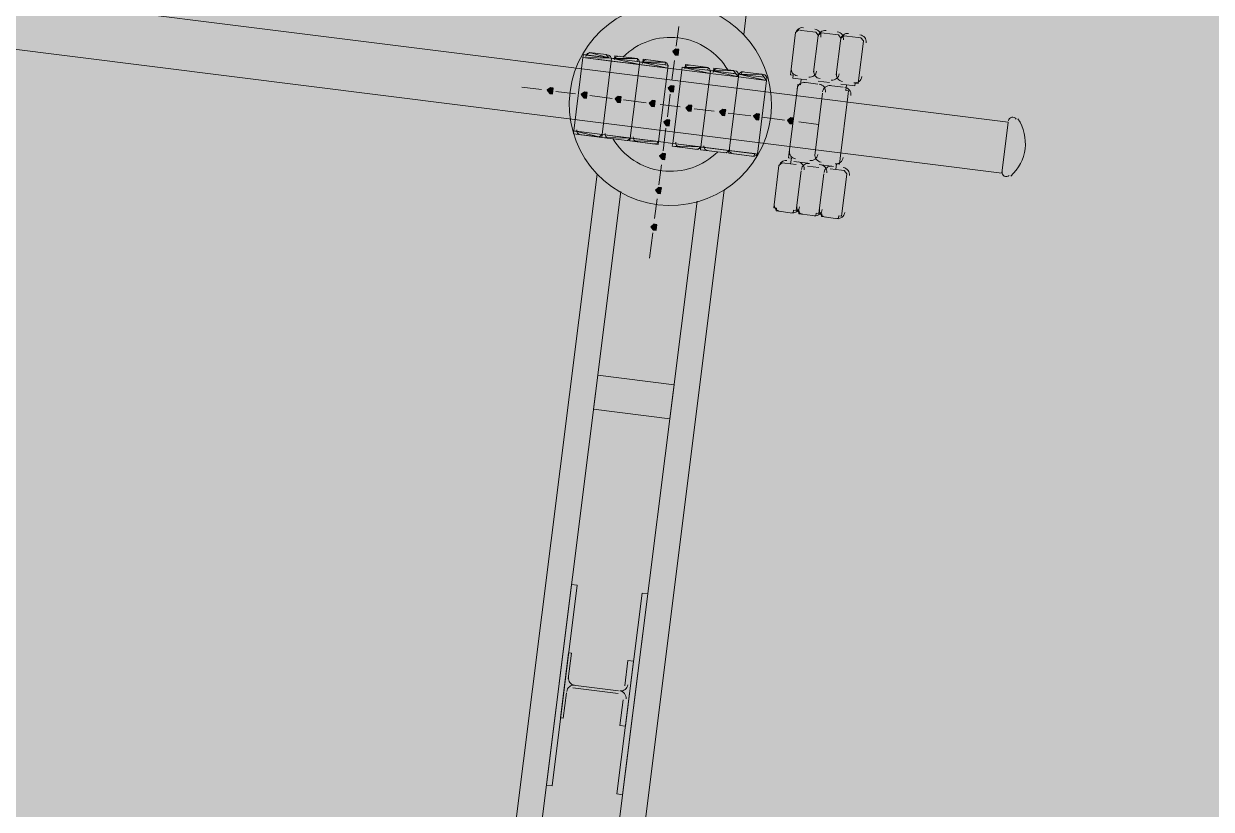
# Model space of a CAD drawing. Header units: metres. Extents: x -4 to 509425, y 7549 to 4732445.
# Drawn here: x 476068.098 to 476071.629, y 4719740.13 to 4719742.464 of the extents above; entities that cross this region are included whole.
import ezdxf

# ---------------------------------------------------------------- set-up
doc = ezdxf.new("R2010")
doc.units = ezdxf.units.M
doc.header["$LTSCALE"] = 0.01
doc.header["$MEASUREMENT"] = 0
doc.layers.get('0').update_dxf_attribs({"lineweight": 0})
doc.layers.add('_SUBESTACIÓN', color=1, linetype='Continuous')
doc.layers.add('SUBESTACION LA VID', color=253, linetype='Continuous')

# ---------------------------------------------------------------- blocks, each defined once
blk = doc.blocks.new('A$Cfff6051d')
at = {"layer": 'SUBESTACION LA VID', "transparency": 33554687}
h = blk.add_hatch(color=256, dxfattribs=at)
h.dxf.hatch_style = 2
h.paths.add_polyline_path([(476070.0445, 4719742.3798), (476070.0456, 4719742.3882), (476070.0372, 4719742.3893), (476070.0277, 4719742.382), (476070.0351, 4719742.3725), (476070.0435, 4719742.3714)])
h = blk.add_hatch(color=256, dxfattribs=at)
h.dxf.hatch_style = 2
h.paths.add_polyline_path([(476069.6717, 4719742.2645), (476069.6728, 4719742.2729), (476069.6644, 4719742.2739), (476069.6549, 4719742.2666), (476069.6623, 4719742.2571), (476069.6707, 4719742.2561)])
h = blk.add_hatch(color=256, dxfattribs=at)
h.dxf.hatch_style = 2
h.paths.add_polyline_path([(476070.0308, 4719742.2706), (476070.0319, 4719742.279), (476070.0235, 4719742.2801), (476070.014, 4719742.2727), (476070.0214, 4719742.2633), (476070.0298, 4719742.2622)])
h = blk.add_hatch(color=256, dxfattribs=at)
h.dxf.hatch_style = 2
h.paths.add_polyline_path([(476069.7725, 4719742.2518), (476069.7736, 4719742.2602), (476069.7652, 4719742.2613), (476069.7557, 4719742.2539), (476069.7631, 4719742.2445), (476069.7715, 4719742.2434)])
h = blk.add_hatch(color=256, dxfattribs=at)
h.dxf.hatch_style = 2
h.paths.add_polyline_path([(476069.8733, 4719742.2392), (476069.8744, 4719742.2476), (476069.866, 4719742.2486), (476069.8565, 4719742.2413), (476069.8639, 4719742.2318), (476069.8723, 4719742.2308)])
h = blk.add_hatch(color=256, dxfattribs=at)
h.dxf.hatch_style = 2
h.paths.add_polyline_path([(476069.9741, 4719742.2266), (476069.9752, 4719742.235), (476069.9668, 4719742.236), (476069.9573, 4719742.2287), (476069.9647, 4719742.2192), (476069.9731, 4719742.2182)])
h = blk.add_hatch(color=256, dxfattribs=at)
h.dxf.hatch_style = 2
h.paths.add_polyline_path([(476070.0833, 4719742.2129), (476070.0844, 4719742.2213), (476070.076, 4719742.2223), (476070.0665, 4719742.215), (476070.0739, 4719742.2055), (476070.0823, 4719742.2045)])
h = blk.add_hatch(color=256, dxfattribs=at)
h.dxf.hatch_style = 2
h.paths.add_polyline_path([(476070.1841, 4719742.2002), (476070.1852, 4719742.2086), (476070.1768, 4719742.2097), (476070.1673, 4719742.2023), (476070.1747, 4719742.1929), (476070.1831, 4719742.1918)])
h = blk.add_hatch(color=256, dxfattribs=at)
h.dxf.hatch_style = 2
h.paths.add_polyline_path([(476070.2849, 4719742.1876), (476070.286, 4719742.196), (476070.2776, 4719742.197), (476070.2681, 4719742.1897), (476070.2755, 4719742.1802), (476070.2839, 4719742.1792)])
h = blk.add_hatch(color=256, dxfattribs=at)
h.dxf.hatch_style = 2
h.paths.add_polyline_path([(476070.0182, 4719742.1698), (476070.0193, 4719742.1782), (476070.0109, 4719742.1793), (476070.0014, 4719742.1719), (476070.0087, 4719742.1625), (476070.0171, 4719742.1614)])
h = blk.add_hatch(color=256, dxfattribs=at)
h.dxf.hatch_style = 2
h.paths.add_polyline_path([(476070.3857, 4719742.175), (476070.3868, 4719742.1834), (476070.3784, 4719742.1844), (476070.3689, 4719742.1771), (476070.3763, 4719742.1676), (476070.3847, 4719742.1666)])
h = blk.add_hatch(color=256, dxfattribs=at)
h.dxf.hatch_style = 2
h.paths.add_polyline_path([(476070.0056, 4719742.069), (476070.0066, 4719742.0774), (476069.9982, 4719742.0785), (476069.9888, 4719742.0711), (476069.9961, 4719742.0617), (476070.0045, 4719742.0606)])
h = blk.add_hatch(color=256, dxfattribs=at)
h.dxf.hatch_style = 2
h.paths.add_polyline_path([(476069.9929, 4719741.9682), (476069.994, 4719741.9766), (476069.9856, 4719741.9777), (476069.9761, 4719741.9703), (476069.9835, 4719741.9609), (476069.9919, 4719741.9598)])
h = blk.add_hatch(color=256, dxfattribs=at)
h.dxf.hatch_style = 2
h.paths.add_polyline_path([(476069.9792, 4719741.859), (476069.9803, 4719741.8674), (476069.9719, 4719741.8685), (476069.9624, 4719741.8611), (476069.9698, 4719741.8517), (476069.9782, 4719741.8506)])
at = {"layer": 'SUBESTACION LA VID', "lineweight": 15}
for p, q in [((476071.0252, 4719742.1716), (475975.2782, 4719754.1753)), ((476071.0063, 4719742.0204), (475975.2593, 4719754.0241)), ((476070.6158, 4719745.4396), (476070.2388, 4719742.4323)), ((476070.0456, 4719742.4565), (476070.0382, 4719742.3977)), ((476070.411, 4719742.4448), (476070.4446, 4719742.4406)), ((476070.3795, 4719742.3293), (476070.3921, 4719742.4301)), ((476070.4467, 4719742.3209), (476070.4593, 4719742.4217)), ((476070.4593, 4719742.4217), (476070.4467, 4719742.3209)), ((476070.4782, 4719742.4364), (476070.5118, 4719742.4322)), ((476070.5139, 4719742.3125), (476070.5265, 4719742.4133)), ((476070.5265, 4719742.4133), (476070.5139, 4719742.3125)), ((476070.5454, 4719742.428), (476070.579, 4719742.4238)), ((476070.5937, 4719742.4048), (476070.5811, 4719742.304)), ((476069.8303, 4719742.3726), (476069.7799, 4719742.3789)), ((476069.9143, 4719742.362), (476069.8639, 4719742.3684)), ((476069.761, 4719742.3642), (476069.7336, 4719742.1458)), ((476069.845, 4719742.3537), (476069.8176, 4719742.1353)), ((476069.8176, 4719742.1353), (476069.845, 4719742.3537)), ((476069.929, 4719742.3431), (476069.9016, 4719742.1247)), ((476069.9016, 4719742.1247), (476069.929, 4719742.3431)), ((476069.9983, 4719742.3515), (476069.9479, 4719742.3578)), ((476070.033, 4719742.3557), (476070.0256, 4719742.2969)), ((476070.0739, 4719742.342), (476070.1243, 4719742.3357)), ((476069.9856, 4719742.1142), (476070.013, 4719742.3326)), ((476070.0276, 4719742.1089), (476070.055, 4719742.3273)), ((476070.139, 4719742.3168), (476070.1116, 4719742.0984)), ((476070.1116, 4719742.0984), (476070.139, 4719742.3168)), ((476070.1579, 4719742.3315), (476070.2083, 4719742.3252)), ((476070.223, 4719742.3063), (476070.1956, 4719742.0879)), ((476070.1956, 4719742.0879), (476070.223, 4719742.3063)), ((476070.2335, 4719742.322), (476070.2923, 4719742.3146)), ((476070.4267, 4719742.2978), (476070.3931, 4719742.302)), ((476070.4099, 4719742.2999), (476070.4078, 4719742.2831)), ((476069.6381, 4719742.2687), (476069.5793, 4719742.2761)), ((476069.7389, 4719742.256), (476069.6801, 4719742.2634)), ((476070.307, 4719742.2957), (476070.2796, 4719742.0773)), ((476070.3973, 4719742.2674), (476070.3742, 4719742.0825)), ((476070.4593, 4719742.2852), (476070.4173, 4719742.2904)), ((476070.4939, 4719742.2894), (476070.4603, 4719742.2936)), ((476070.5349, 4719742.2757), (476070.4929, 4719742.281)), ((476070.5611, 4719742.2809), (476070.5275, 4719742.2852)), ((476070.5443, 4719742.2831), (476070.5422, 4719742.2663)), ((476069.8481, 4719742.2424), (476069.7809, 4719742.2508)), ((476069.9489, 4719742.2297), (476069.8817, 4719742.2381)), ((476070.0203, 4719742.2549), (476070.0119, 4719742.1877)), ((476070.4729, 4719742.2579), (476070.4498, 4719742.0731)), ((476070.4498, 4719742.0731), (476070.4729, 4719742.2579)), ((476070.5254, 4719742.0636), (476070.5485, 4719742.2484)), ((476070.0497, 4719742.2171), (476069.9909, 4719742.2244)), ((476070.1505, 4719742.2044), (476070.0917, 4719742.2118)), ((476070.2597, 4719742.1907), (476070.1925, 4719742.1992)), ((476070.3605, 4719742.1781), (476070.2933, 4719742.1865)), ((476070.4613, 4719742.1655), (476070.4025, 4719742.1728)), ((476071.0252, 4719742.1716), (476071.0063, 4719742.0204)), ((476069.7494, 4719742.1353), (476069.7998, 4719742.129)), ((476069.8334, 4719742.1247), (476069.8838, 4719742.1184)), ((476070.0077, 4719742.1541), (476069.9993, 4719742.0869)), ((476069.9174, 4719742.1142), (476069.9678, 4719742.1079)), ((476070.0938, 4719742.0921), (476070.0434, 4719742.0984)), ((476070.1778, 4719742.0816), (476070.1274, 4719742.0879)), ((476070.2618, 4719742.071), (476070.203, 4719742.0784)), ((476070.3783, 4719742.0479), (476070.3804, 4719742.0647)), ((476070.3878, 4719742.0552), (476070.4298, 4719742.05)), ((476069.4248, 4719739.0019), (476069.8029, 4719742.0177)), ((476069.994, 4719742.0449), (476069.9866, 4719741.9861)), ((476070.3426, 4719742.0353), (476070.3289, 4719741.9261)), ((476070.3951, 4719742.0458), (476070.3615, 4719742.05)), ((476070.4098, 4719742.0269), (476070.3961, 4719741.9177)), ((476070.3961, 4719741.9177), (476070.4098, 4719742.0269)), ((476070.4623, 4719742.0374), (476070.4287, 4719742.0416)), ((476070.4634, 4719742.0458), (476070.5054, 4719742.0405)), ((476070.477, 4719742.0185), (476070.4634, 4719741.9093)), ((476070.4634, 4719741.9093), (476070.477, 4719742.0185)), ((476070.5295, 4719742.0289), (476070.4959, 4719742.0332)), ((476070.5127, 4719742.031), (476070.5149, 4719742.0478)), ((476070.5306, 4719741.9008), (476070.5442, 4719742.01)), ((476069.8732, 4719741.9662), (476069.5067, 4719739.0429)), ((476069.8028, 4719738.9545), (476070.1809, 4719741.9703)), ((476070.1, 4719741.9377), (476069.7325, 4719739.006)), ((476069.9814, 4719741.9441), (476069.974, 4719741.8853)), ((476070.3436, 4719741.9072), (476070.3772, 4719741.903)), ((476070.4108, 4719741.8988), (476070.4444, 4719741.8946)), ((476070.478, 4719741.8903), (476070.5116, 4719741.8861)), ((476069.9687, 4719741.8433), (476069.9592, 4719741.7677)), ((476069.732, 4719740.4992), (476069.8664, 4719740.4824)), ((476069.8653, 4719740.474), (476069.7309, 4719740.4908))]:
    blk.add_line(p, q, dxfattribs=at)
at = {"layer": 'SUBESTACION LA VID', "lineweight": 0}
for p, q in [((476069.7705, 4719742.3715), (476069.8461, 4719742.3621)), ((476069.7705, 4719742.3715), (476069.8377, 4719742.3631)), ((476069.7705, 4719742.3715), (476069.8377, 4719742.3631)), ((476069.7705, 4719742.3715), (476069.8377, 4719742.3631)), ((476069.7705, 4719742.3715), (476069.8377, 4719742.3631)), ((476069.7799, 4719742.3789), (476069.8377, 4719742.3631)), ((476069.7799, 4719742.3789), (476069.8303, 4719742.3726)), ((476069.8555, 4719742.3694), (476069.9227, 4719742.361)), ((476069.8545, 4719742.361), (476069.9217, 4719742.3526)), ((476069.8545, 4719742.361), (476069.9217, 4719742.3526)), ((476069.8545, 4719742.361), (476069.9217, 4719742.3526)), ((476069.8545, 4719742.361), (476069.9217, 4719742.3526)), ((476069.8545, 4719742.361), (476069.9227, 4719742.361)), ((476069.929, 4719742.3431), (476070.013, 4719742.3326)), ((476069.929, 4719742.3431), (476070.013, 4719742.3326)), ((476069.9301, 4719742.3515), (476070.013, 4719742.3326)), ((476069.9301, 4719742.3515), (476070.0057, 4719742.3421)), ((476069.9385, 4719742.3505), (476070.0057, 4719742.3421)), ((476069.9385, 4719742.3505), (476070.0057, 4719742.3421)), ((476069.9385, 4719742.3505), (476070.0057, 4719742.3421)), ((476069.9385, 4719742.3505), (476070.0067, 4719742.3505)), ((476069.9395, 4719742.3589), (476070.0067, 4719742.3505)), ((476069.9395, 4719742.3589), (476069.9983, 4719742.3515)), ((476070.0561, 4719742.3357), (476070.139, 4719742.3168)), ((476070.0561, 4719742.3357), (476070.1317, 4719742.3263)), ((476070.0645, 4719742.3347), (476070.1317, 4719742.3263)), ((476070.0645, 4719742.3347), (476070.1317, 4719742.3263)), ((476070.0645, 4719742.3347), (476070.1317, 4719742.3263)), ((476070.0645, 4719742.3347), (476070.1327, 4719742.3347)), ((476070.0655, 4719742.3431), (476070.1327, 4719742.3347)), ((476070.0739, 4719742.342), (476070.1327, 4719742.3347)), ((476070.055, 4719742.3273), (476070.139, 4719742.3168)), ((476070.139, 4719742.3168), (476070.223, 4719742.3063)), ((476070.1401, 4719742.3252), (476070.223, 4719742.3063)), ((476070.1401, 4719742.3252), (476070.2241, 4719742.3147)), ((476070.1401, 4719742.3252), (476070.2157, 4719742.3157)), ((476070.1401, 4719742.3252), (476070.2157, 4719742.3157)), ((476070.1485, 4719742.3242), (476070.2083, 4719742.3252)), ((476070.1485, 4719742.3242), (476070.2157, 4719742.3157)), ((476070.1485, 4719742.3242), (476070.2157, 4719742.3157)), ((476070.1495, 4719742.3326), (476070.2083, 4719742.3252)), ((476070.1579, 4719742.3315), (476070.2083, 4719742.3252)), ((476070.223, 4719742.3063), (476070.307, 4719742.2957)), ((476070.223, 4719742.3063), (476070.307, 4719742.2957)), ((476070.2241, 4719742.3147), (476070.2997, 4719742.3052)), ((476070.2241, 4719742.3147), (476070.2997, 4719742.3052)), ((476070.2325, 4719742.3136), (476070.2923, 4719742.3146)), ((476070.2325, 4719742.3136), (476070.2997, 4719742.3052)), ((476070.2335, 4719742.322), (476070.2923, 4719742.3146)), ((476070.2335, 4719742.322), (476070.2923, 4719742.3146)), ((476071.0063, 4719742.0204), (476071.0252, 4719742.1716)), ((476069.8082, 4719742.1279), (476069.741, 4719742.1363)), ((476069.8082, 4719742.1279), (476069.741, 4719742.1363)), ((476069.8082, 4719742.1279), (476069.741, 4719742.1363)), ((476069.8082, 4719742.1279), (476069.7494, 4719742.1353)), ((476069.9006, 4719742.1163), (476069.8166, 4719742.1269)), ((476069.9016, 4719742.1247), (476069.8166, 4719742.1269)), ((476069.9016, 4719742.1247), (476069.8176, 4719742.1353)), ((476069.9016, 4719742.1247), (476069.8176, 4719742.1353)), ((476069.8838, 4719742.1184), (476069.825, 4719742.1258)), ((476069.8922, 4719742.1174), (476069.825, 4719742.1258)), ((476069.8922, 4719742.1174), (476069.825, 4719742.1258)), ((476069.8922, 4719742.1174), (476069.825, 4719742.1258)), ((476069.8922, 4719742.1174), (476069.825, 4719742.1258)), ((476069.8922, 4719742.1174), (476069.825, 4719742.1258)), ((476069.9856, 4719742.1142), (476069.9016, 4719742.1247)), ((476069.9762, 4719742.1068), (476069.9006, 4719742.1163)), ((476069.9856, 4719742.1142), (476069.9006, 4719742.1163)), ((476069.9762, 4719742.1068), (476069.909, 4719742.1153)), ((476069.9762, 4719742.1068), (476069.909, 4719742.1153)), ((476069.9762, 4719742.1068), (476069.909, 4719742.1153)), ((476069.9762, 4719742.1068), (476069.909, 4719742.1153)), ((476070.1116, 4719742.0984), (476070.0276, 4719742.1089)), ((476070.0938, 4719742.0921), (476070.035, 4719742.0995)), ((476070.1022, 4719742.091), (476070.035, 4719742.0995)), ((476070.1022, 4719742.091), (476070.035, 4719742.0995)), ((476070.1862, 4719742.0805), (476070.1106, 4719742.09)), ((476070.1862, 4719742.0805), (476070.1106, 4719742.09)), ((476070.1862, 4719742.0805), (476070.1106, 4719742.09)), ((476070.1872, 4719742.0889), (476070.1116, 4719742.0984)), ((476070.1778, 4719742.0816), (476070.119, 4719742.0889)), ((476070.1862, 4719742.0805), (476070.119, 4719742.0889)), ((476070.1778, 4719742.0816), (476070.1274, 4719742.0879)), ((476070.2702, 4719742.07), (476070.1946, 4719742.0795)), ((476070.2702, 4719742.07), (476070.1946, 4719742.0795)), ((476070.2702, 4719742.07), (476070.1946, 4719742.0795)), ((476070.2618, 4719742.071), (476070.203, 4719742.0784)), ((476070.2618, 4719742.071), (476070.203, 4719742.0784)), ((476070.2618, 4719742.071), (476070.203, 4719742.0784)), ((476070.2702, 4719742.07), (476070.203, 4719742.0784)), ((476070.2702, 4719742.07), (476070.203, 4719742.0784))]:
    blk.add_line(p, q, dxfattribs=at)
at = {"layer": 'SUBESTACION LA VID', "lineweight": 15}
for points in [[(476071.0063, 4719742.0204), (476071.0252, 4719742.1716), (475975.2782, 4719754.1753), (475975.2593, 4719754.0241), (476071.0063, 4719742.0204)], [(476070.5811, 4719742.304), (476070.5937, 4719742.4048), (476070.5948, 4719742.4132), (476070.5874, 4719742.4227), (476070.579, 4719742.4238), (476070.5454, 4719742.428), (476070.537, 4719742.429), (476070.5276, 4719742.4217), (476070.5265, 4719742.4133), (476070.5276, 4719742.4217), (476070.5202, 4719742.4311), (476070.5118, 4719742.4322), (476070.4782, 4719742.4364), (476070.4698, 4719742.4374), (476070.4604, 4719742.4301), (476070.4593, 4719742.4217), (476070.4604, 4719742.4301), (476070.453, 4719742.4396), (476070.4446, 4719742.4406), (476070.411, 4719742.4448), (476070.4026, 4719742.4459), (476070.3932, 4719742.4385), (476070.3921, 4719742.4301), (476070.3795, 4719742.3293), (476070.3784, 4719742.3209), (476070.3774, 4719742.3125), (476070.3858, 4719742.3115), (476070.3847, 4719742.3031), (476070.3931, 4719742.302), (476070.4099, 4719742.2999), (476070.4078, 4719742.2831), (476070.3994, 4719742.2842), (476070.3984, 4719742.2758), (476070.3973, 4719742.2674), (476070.3742, 4719742.0825), (476070.3731, 4719742.0741), (476070.372, 4719742.0657), (476070.3804, 4719742.0647), (476070.3783, 4719742.0479), (476070.3615, 4719742.05), (476070.3531, 4719742.0511), (476070.3437, 4719742.0437), (476070.3426, 4719742.0353), (476070.3289, 4719741.9261), (476070.3279, 4719741.9177), (476070.3363, 4719741.9166), (476070.3352, 4719741.9082), (476070.3436, 4719741.9072), (476070.3772, 4719741.903), (476070.3856, 4719741.9019), (476070.3867, 4719741.9103), (476070.3951, 4719741.9093), (476070.3961, 4719741.9177), (476070.3951, 4719741.9093), (476070.4035, 4719741.9082), (476070.4024, 4719741.8998), (476070.4108, 4719741.8988), (476070.4444, 4719741.8946), (476070.4528, 4719741.8935), (476070.4539, 4719741.9019), (476070.4623, 4719741.9009), (476070.4634, 4719741.9093), (476070.4623, 4719741.9009), (476070.4707, 4719741.8998), (476070.4696, 4719741.8914), (476070.478, 4719741.8903), (476070.5116, 4719741.8861), (476070.52, 4719741.8851), (476070.5211, 4719741.8935), (476070.5295, 4719741.8924), (476070.5306, 4719741.9008), (476070.5442, 4719742.01), (476070.5453, 4719742.0184), (476070.5379, 4719742.0279), (476070.5295, 4719742.0289), (476070.5127, 4719742.031), (476070.5149, 4719742.0478), (476070.5233, 4719742.0468), (476070.5243, 4719742.0552), (476070.5254, 4719742.0636), (476070.5485, 4719742.2484), (476070.5496, 4719742.2568), (476070.5506, 4719742.2652), (476070.5422, 4719742.2663), (476070.5443, 4719742.2831), (476070.5611, 4719742.2809), (476070.5695, 4719742.2799), (476070.5706, 4719742.2883), (476070.579, 4719742.2872), (476070.58, 4719742.2956), (476070.5811, 4719742.304)], [(476069.8807, 4719742.3663), (476069.8639, 4719742.3684), (476069.8555, 4719742.3694), (476069.8545, 4719742.361), (476069.8461, 4719742.3621), (476069.845, 4719742.3537), (476069.8461, 4719742.3621), (476069.8377, 4719742.3631), (476069.8303, 4719742.3726), (476069.7799, 4719742.3789), (476069.7705, 4719742.3715), (476069.7621, 4719742.3726), (476069.761, 4719742.3642), (476069.7336, 4719742.1458), (476069.7326, 4719742.1374), (476069.741, 4719742.1363), (476069.7494, 4719742.1353), (476069.7998, 4719742.129), (476069.8082, 4719742.1279), (476069.8166, 4719742.1269), (476069.8176, 4719742.1353), (476069.8166, 4719742.1269), (476069.825, 4719742.1258), (476069.8334, 4719742.1247), (476069.8838, 4719742.1184), (476069.8922, 4719742.1174), (476069.9006, 4719742.1163), (476069.9016, 4719742.1247), (476069.9006, 4719742.1163), (476069.909, 4719742.1153), (476069.9174, 4719742.1142), (476069.9678, 4719742.1079), (476069.9762, 4719742.1068), (476069.9846, 4719742.1058), (476069.9856, 4719742.1142), (476070.0276, 4719742.1089), (476070.0266, 4719742.1005), (476070.035, 4719742.0995), (476070.0434, 4719742.0984), (476070.0938, 4719742.0921), (476070.1022, 4719742.091), (476070.1116, 4719742.0984), (476070.1106, 4719742.09), (476070.119, 4719742.0889), (476070.1274, 4719742.0879), (476070.1778, 4719742.0816), (476070.1862, 4719742.0805), (476070.1956, 4719742.0879), (476070.1946, 4719742.0795), (476070.203, 4719742.0784), (476070.2618, 4719742.071), (476070.2702, 4719742.07), (476070.2712, 4719742.0784), (476070.2796, 4719742.0773), (476070.307, 4719742.2957), (476070.2997, 4719742.3052), (476070.2923, 4719742.3146), (476070.2335, 4719742.322), (476070.2325, 4719742.3136), (476070.2241, 4719742.3147), (476070.223, 4719742.3063), (476070.2157, 4719742.3157), (476070.2083, 4719742.3252), (476070.1579, 4719742.3315), (476070.1495, 4719742.3326), (476070.1485, 4719742.3242), (476070.1401, 4719742.3252), (476070.139, 4719742.3168), (476070.1401, 4719742.3252), (476070.1317, 4719742.3263), (476070.1327, 4719742.3347), (476070.1243, 4719742.3357), (476070.0739, 4719742.342), (476070.0655, 4719742.3431), (476070.0645, 4719742.3347), (476070.0561, 4719742.3357), (476070.055, 4719742.3273), (476070.013, 4719742.3326), (476070.0141, 4719742.341), (476070.0057, 4719742.3421), (476070.0067, 4719742.3505), (476069.9983, 4719742.3515), (476069.9479, 4719742.3578), (476069.9395, 4719742.3589), (476069.9385, 4719742.3505), (476069.9301, 4719742.3515), (476069.929, 4719742.3431), (476069.9301, 4719742.3515), (476069.9217, 4719742.3526), (476069.9227, 4719742.361), (476069.9143, 4719742.362), (476069.8807, 4719742.3663)], [(476069.7921, 4719741.3193), (476069.8048, 4719741.4202), (476070.0316, 4719741.3917), (476070.0189, 4719741.2909), (476069.7921, 4719741.3193)], [(476069.7436, 4719740.7964), (476069.6689, 4719740.2), (476069.6521, 4719740.2021), (476069.7268, 4719740.7985), (476069.7436, 4719740.7964)], [(476069.9368, 4719740.7722), (476069.8621, 4719740.1758), (476069.8789, 4719740.1737), (476069.9536, 4719740.7701), (476069.9368, 4719740.7722)], [(476069.6941, 4719740.4016), (476069.7184, 4719740.5948), (476069.7268, 4719740.5938), (476069.7173, 4719740.5182)], [(476069.8853, 4719740.4971), (476069.8948, 4719740.5727), (476069.9116, 4719740.5706), (476069.8873, 4719740.3774), (476069.8705, 4719740.3795), (476069.88, 4719740.4551)], [(476069.712, 4719740.4762), (476069.7025, 4719740.4006), (476069.6941, 4719740.4016)]]:
    blk.add_lwpolyline(points, dxfattribs=at)
at = {"layer": 'SUBESTACION LA VID', "lineweight": 0}
for points in [[(476069.761, 4719742.3642), (476069.8461, 4719742.3621), (476069.7621, 4719742.3726)], [(476070.0141, 4719742.341), (476069.9301, 4719742.3515), (476069.8461, 4719742.3621), (476069.7621, 4719742.3726)], [(476069.8555, 4719742.3694), (476069.9143, 4719742.362), (476069.8639, 4719742.3684)], [(476070.013, 4719742.3326), (476069.761, 4719742.3642), (476069.929, 4719742.3431)], [(476069.929, 4719742.3431), (476069.845, 4719742.3537), (476069.761, 4719742.3642)], [(476069.761, 4719742.3642), (476069.845, 4719742.3537), (476069.929, 4719742.3431), (476069.8461, 4719742.3621)], [(476070.0141, 4719742.341), (476069.9301, 4719742.3515), (476069.8461, 4719742.3621)], [(476070.0561, 4719742.3357), (476070.1401, 4719742.3252), (476070.2157, 4719742.3157)], [(476070.223, 4719742.3063), (476070.139, 4719742.3168), (476070.055, 4719742.3273), (476070.139, 4719742.3168)], [(476070.307, 4719742.2957), (476070.2241, 4719742.3147), (476070.2997, 4719742.3052)], [(476070.2241, 4719742.3147), (476070.2997, 4719742.3052), (476070.2241, 4719742.3147)], [(476069.741, 4719742.1363), (476069.8166, 4719742.1269), (476069.7326, 4719742.1374)], [(476069.8166, 4719742.1269), (476069.7336, 4719742.1458), (476069.8176, 4719742.1353)], [(476069.7336, 4719742.1458), (476069.8176, 4719742.1353), (476069.9016, 4719742.1247), (476069.9856, 4719742.1142), (476069.9016, 4719742.1247)], [(476069.7336, 4719742.1458), (476069.8176, 4719742.1353), (476069.9856, 4719742.1142)], [(476069.8082, 4719742.1279), (476069.7494, 4719742.1353), (476069.8082, 4719742.1279)], [(476069.825, 4719742.1258), (476069.9006, 4719742.1163), (476069.9846, 4719742.1058)], [(476069.9174, 4719742.1142), (476069.9762, 4719742.1068), (476069.909, 4719742.1153)], [(476070.1022, 4719742.091), (476070.0266, 4719742.1005), (476070.1116, 4719742.0984)], [(476070.0276, 4719742.1089), (476070.1116, 4719742.0984), (476070.1956, 4719742.0879)], [(476070.2796, 4719742.0773), (476070.0276, 4719742.1089), (476070.1116, 4719742.0984)], [(476070.1022, 4719742.091), (476070.035, 4719742.0995), (476070.1022, 4719742.091)], [(476070.1956, 4719742.0879), (476070.1116, 4719742.0984), (476070.1956, 4719742.0879), (476070.2796, 4719742.0773)], [(476070.1116, 4719742.0984), (476070.2796, 4719742.0773), (476070.1956, 4719742.0879)], [(476070.1862, 4719742.0805), (476070.119, 4719742.0889), (476070.1862, 4719742.0805)], [(476070.2712, 4719742.0784), (476070.1956, 4719742.0879), (476070.2712, 4719742.0784)]]:
    blk.add_lwpolyline(points, dxfattribs=at)
at = {"layer": 'SUBESTACION LA VID'}
for points in [[(476070.0445, 4719742.3798), (476070.0456, 4719742.3882), (476070.0372, 4719742.3893), (476070.0277, 4719742.382), (476070.0351, 4719742.3725), (476070.0435, 4719742.3714)], [(476069.6717, 4719742.2645), (476069.6728, 4719742.2729), (476069.6644, 4719742.2739), (476069.6549, 4719742.2666), (476069.6623, 4719742.2571), (476069.6707, 4719742.2561)], [(476070.0308, 4719742.2706), (476070.0319, 4719742.279), (476070.0235, 4719742.2801), (476070.014, 4719742.2727), (476070.0214, 4719742.2633), (476070.0298, 4719742.2622)], [(476069.7725, 4719742.2518), (476069.7736, 4719742.2602), (476069.7652, 4719742.2613), (476069.7557, 4719742.2539), (476069.7631, 4719742.2445), (476069.7715, 4719742.2434)], [(476069.8733, 4719742.2392), (476069.8744, 4719742.2476), (476069.866, 4719742.2486), (476069.8565, 4719742.2413), (476069.8639, 4719742.2318), (476069.8723, 4719742.2308)], [(476069.9741, 4719742.2266), (476069.9752, 4719742.235), (476069.9668, 4719742.236), (476069.9573, 4719742.2287), (476069.9647, 4719742.2192), (476069.9731, 4719742.2182)], [(476070.0833, 4719742.2129), (476070.0844, 4719742.2213), (476070.076, 4719742.2223), (476070.0665, 4719742.215), (476070.0739, 4719742.2055), (476070.0823, 4719742.2045)], [(476070.1841, 4719742.2002), (476070.1852, 4719742.2086), (476070.1768, 4719742.2097), (476070.1673, 4719742.2023), (476070.1747, 4719742.1929), (476070.1831, 4719742.1918)], [(476070.2849, 4719742.1876), (476070.286, 4719742.196), (476070.2776, 4719742.197), (476070.2681, 4719742.1897), (476070.2755, 4719742.1802), (476070.2839, 4719742.1792)], [(476070.0182, 4719742.1698), (476070.0193, 4719742.1782), (476070.0109, 4719742.1793), (476070.0014, 4719742.1719), (476070.0087, 4719742.1625), (476070.0171, 4719742.1614)], [(476070.3857, 4719742.175), (476070.3868, 4719742.1834), (476070.3784, 4719742.1844), (476070.3689, 4719742.1771), (476070.3763, 4719742.1676), (476070.3847, 4719742.1666)], [(476070.0056, 4719742.069), (476070.0066, 4719742.0774), (476069.9982, 4719742.0785), (476069.9888, 4719742.0711), (476069.9961, 4719742.0617), (476070.0045, 4719742.0606)], [(476069.9929, 4719741.9682), (476069.994, 4719741.9766), (476069.9856, 4719741.9777), (476069.9761, 4719741.9703), (476069.9835, 4719741.9609), (476069.9919, 4719741.9598)], [(476069.9792, 4719741.859), (476069.9803, 4719741.8674), (476069.9719, 4719741.8685), (476069.9624, 4719741.8611), (476069.9698, 4719741.8517), (476069.9782, 4719741.8506)]]:
    blk.add_lwpolyline(points, close=True, dxfattribs=at)
at = {"layer": 'SUBESTACION LA VID', "lineweight": 0}
for points in [[(476070.0445, 4719742.3798), (476070.0456, 4719742.3882), (476070.0372, 4719742.3893), (476070.0277, 4719742.382), (476070.0351, 4719742.3725), (476070.0435, 4719742.3714)], [(476069.6717, 4719742.2645), (476069.6728, 4719742.2729), (476069.6644, 4719742.2739), (476069.6549, 4719742.2666), (476069.6623, 4719742.2571), (476069.6707, 4719742.2561)], [(476070.0308, 4719742.2706), (476070.0319, 4719742.279), (476070.0235, 4719742.2801), (476070.014, 4719742.2727), (476070.0214, 4719742.2633), (476070.0298, 4719742.2622)], [(476069.7725, 4719742.2518), (476069.7736, 4719742.2602), (476069.7652, 4719742.2613), (476069.7557, 4719742.2539), (476069.7631, 4719742.2445), (476069.7715, 4719742.2434)], [(476069.8733, 4719742.2392), (476069.8744, 4719742.2476), (476069.866, 4719742.2486), (476069.8565, 4719742.2413), (476069.8639, 4719742.2318), (476069.8723, 4719742.2308)], [(476069.9741, 4719742.2266), (476069.9752, 4719742.235), (476069.9668, 4719742.236), (476069.9573, 4719742.2287), (476069.9647, 4719742.2192), (476069.9731, 4719742.2182)], [(476070.0833, 4719742.2129), (476070.0844, 4719742.2213), (476070.076, 4719742.2223), (476070.0665, 4719742.215), (476070.0739, 4719742.2055), (476070.0823, 4719742.2045)], [(476070.1841, 4719742.2002), (476070.1852, 4719742.2086), (476070.1768, 4719742.2097), (476070.1673, 4719742.2023), (476070.1747, 4719742.1929), (476070.1831, 4719742.1918)], [(476070.2849, 4719742.1876), (476070.286, 4719742.196), (476070.2776, 4719742.197), (476070.2681, 4719742.1897), (476070.2755, 4719742.1802), (476070.2839, 4719742.1792)], [(476070.0182, 4719742.1698), (476070.0193, 4719742.1782), (476070.0109, 4719742.1793), (476070.0014, 4719742.1719), (476070.0087, 4719742.1625), (476070.0171, 4719742.1614)], [(476070.3857, 4719742.175), (476070.3868, 4719742.1834), (476070.3784, 4719742.1844), (476070.3689, 4719742.1771), (476070.3763, 4719742.1676), (476070.3847, 4719742.1666)], [(476070.0056, 4719742.069), (476070.0066, 4719742.0774), (476069.9982, 4719742.0785), (476069.9888, 4719742.0711), (476069.9961, 4719742.0617), (476070.0045, 4719742.0606)], [(476069.9929, 4719741.9682), (476069.994, 4719741.9766), (476069.9856, 4719741.9777), (476069.9761, 4719741.9703), (476069.9835, 4719741.9609), (476069.9919, 4719741.9598)], [(476069.9792, 4719741.859), (476069.9803, 4719741.8674), (476069.9719, 4719741.8685), (476069.9624, 4719741.8611), (476069.9698, 4719741.8517), (476069.9782, 4719741.8506)]]:
    blk.add_lwpolyline(points, close=True, dxfattribs=at)
at = {"layer": 'SUBESTACION LA VID', "lineweight": 15}
for points, knots in [([(476069.7226, 4719742.2624), (476069.702, 4719742.0976), (476069.8188, 4719741.9474), (476069.9835, 4719741.9268), (476070.1482, 4719741.9061), (476070.2984, 4719742.0229), (476070.3191, 4719742.1876), (476070.3397, 4719742.3523), (476070.2229, 4719742.5025), (476070.0582, 4719742.5232), (476069.8935, 4719742.5438), (476069.7433, 4719742.427), (476069.7226, 4719742.2624)], [0, 0, 0, 0, 1, 1, 1, 2, 2, 2, 3, 3, 3, 4, 4, 4, 4]), ([(476070.1922, 4719742.326), (476070.1609, 4719742.3791), (476070.1068, 4719742.4147), (476070.0456, 4719742.4224), (476069.9844, 4719742.43), (476069.9232, 4719742.4089), (476069.8797, 4719742.3652)], [0, 0, 0, 0, 1, 1, 1, 2, 2, 2, 2]), ([(476071.0489, 4719742.1812), (476071.046, 4719742.1856), (476071.0406, 4719742.1878), (476071.0355, 4719742.1866), (476071.0303, 4719742.1853), (476071.0264, 4719742.181), (476071.0258, 4719742.1758)], [0, 0, 0, 0, 1, 1, 1, 2, 2, 2, 2]), ([(476069.8498, 4719742.1233), (476069.8812, 4719742.0705), (476069.9352, 4719742.0352), (476069.9961, 4719742.0276), (476070.057, 4719742.0199), (476070.118, 4719742.0408), (476070.1615, 4719742.0842)], [0, 0, 0, 0, 1, 1, 1, 2, 2, 2, 2]), ([(476071.0068, 4719742.0246), (476071.0062, 4719742.0193), (476071.0088, 4719742.0142), (476071.0135, 4719742.0117), (476071.0182, 4719742.0093), (476071.024, 4719742.01), (476071.0279, 4719742.0136)], [0, 0, 0, 0, 1, 1, 1, 2, 2, 2, 2])]:
    blk.add_open_spline(points, degree=3, knots=knots, dxfattribs=at)
for points in [[(476070.4163, 4719742.4527), (476070.4047, 4719742.4541), (476070.3941, 4719742.4459), (476070.3927, 4719742.4343)], [(476070.4683, 4719742.4248), (476070.4697, 4719742.4364), (476070.4615, 4719742.447), (476070.4499, 4719742.4485)], [(476070.4835, 4719742.4443), (476070.4719, 4719742.4457), (476070.4613, 4719742.4375), (476070.4599, 4719742.4259)], [(476070.5355, 4719742.4164), (476070.5369, 4719742.428), (476070.5287, 4719742.4386), (476070.5171, 4719742.4401)], [(476070.5507, 4719742.4358), (476070.5391, 4719742.4373), (476070.5285, 4719742.4291), (476070.5271, 4719742.4175)], [(476070.6027, 4719742.408), (476070.6041, 4719742.4196), (476070.5959, 4719742.4302), (476070.5843, 4719742.4316)], [(476069.7841, 4719742.3784), (476069.7771, 4719742.3792), (476069.7708, 4719742.3743), (476069.7699, 4719742.3673)], [(476069.8455, 4719742.3579), (476069.8464, 4719742.3648), (476069.8415, 4719742.3712), (476069.8345, 4719742.372)], [(476069.8681, 4719742.3678), (476069.8612, 4719742.3687), (476069.8548, 4719742.3638), (476069.8539, 4719742.3568)], [(476069.9295, 4719742.3473), (476069.9304, 4719742.3543), (476069.9255, 4719742.3606), (476069.9185, 4719742.3615)], [(476069.9521, 4719742.3573), (476069.9452, 4719742.3582), (476069.9388, 4719742.3532), (476069.9379, 4719742.3463)], [(476070.0135, 4719742.3368), (476070.0144, 4719742.3438), (476070.0095, 4719742.3501), (476070.0025, 4719742.351)], [(476070.0781, 4719742.3415), (476070.0712, 4719742.3424), (476070.0648, 4719742.3374), (476070.0639, 4719742.3305)], [(476070.1395, 4719742.321), (476070.1404, 4719742.328), (476070.1355, 4719742.3343), (476070.1285, 4719742.3352)], [(476070.38, 4719742.3335), (476070.3786, 4719742.3219), (476070.3868, 4719742.3113), (476070.3984, 4719742.3099)], [(476070.1621, 4719742.331), (476070.1552, 4719742.3318), (476070.1488, 4719742.3269), (476070.1479, 4719742.32)], [(476070.2235, 4719742.3105), (476070.2244, 4719742.3174), (476070.2195, 4719742.3238), (476070.2125, 4719742.3247)], [(476070.2377, 4719742.3215), (476070.2308, 4719742.3224), (476070.2244, 4719742.3174), (476070.2235, 4719742.3105)], [(476070.3076, 4719742.2999), (476070.3084, 4719742.3069), (476070.3035, 4719742.3132), (476070.2965, 4719742.3141)], [(476070.432, 4719742.3057), (476070.4436, 4719742.3042), (476070.4542, 4719742.3124), (476070.4556, 4719742.324)], [(476070.4472, 4719742.3251), (476070.4458, 4719742.3135), (476070.454, 4719742.3029), (476070.4656, 4719742.3015)], [(476070.4992, 4719742.2972), (476070.5108, 4719742.2958), (476070.5214, 4719742.304), (476070.5228, 4719742.3156)], [(476070.5144, 4719742.3167), (476070.513, 4719742.3051), (476070.5212, 4719742.2945), (476070.5328, 4719742.293)], [(476070.5664, 4719742.2888), (476070.578, 4719742.2874), (476070.5886, 4719742.2956), (476070.59, 4719742.3072)], [(476070.4214, 4719742.2899), (476070.4098, 4719742.2913), (476070.3992, 4719742.2831), (476070.3978, 4719742.2715)], [(476070.4818, 4719742.2611), (476070.4833, 4719742.2727), (476070.475, 4719742.2833), (476070.4634, 4719742.2847)], [(476070.497, 4719742.2805), (476070.4854, 4719742.2819), (476070.4748, 4719742.2736), (476070.4734, 4719742.262)], [(476070.5575, 4719742.2516), (476070.5589, 4719742.2632), (476070.5506, 4719742.2738), (476070.539, 4719742.2752)], [(476071.0327, 4719742.0117), (476071.0811, 4719742.0552), (476071.0902, 4719742.1277), (476071.0541, 4719742.1819)], [(476069.7425, 4719742.1489), (476069.7417, 4719742.142), (476069.7466, 4719742.1356), (476069.7536, 4719742.1348)], [(476069.804, 4719742.1284), (476069.8109, 4719742.1276), (476069.8173, 4719742.1325), (476069.8181, 4719742.1395)], [(476069.8265, 4719742.1384), (476069.8257, 4719742.1314), (476069.8306, 4719742.1251), (476069.8376, 4719742.1242)], [(476069.888, 4719742.1179), (476069.8949, 4719742.117), (476069.9013, 4719742.122), (476069.9022, 4719742.1289)], [(476069.9106, 4719742.1279), (476069.9097, 4719742.1209), (476069.9146, 4719742.1146), (476069.9216, 4719742.1137)], [(476069.972, 4719742.1074), (476069.9789, 4719742.1065), (476069.9853, 4719742.1114), (476069.9862, 4719742.1184)], [(476070.0366, 4719742.1121), (476070.0357, 4719742.1051), (476070.0406, 4719742.0988), (476070.0476, 4719742.0979)], [(476070.098, 4719742.0916), (476070.1049, 4719742.0907), (476070.1113, 4719742.0956), (476070.1122, 4719742.1026)], [(476070.1206, 4719742.1015), (476070.1197, 4719742.0946), (476070.1246, 4719742.0882), (476070.1316, 4719742.0874)], [(476070.182, 4719742.081), (476070.1889, 4719742.0802), (476070.1953, 4719742.0851), (476070.1962, 4719742.0921)], [(476070.1962, 4719742.0921), (476070.1953, 4719742.0851), (476070.2002, 4719742.0788), (476070.2072, 4719742.0779)], [(476070.3747, 4719742.0867), (476070.3733, 4719742.0751), (476070.3815, 4719742.0645), (476070.3931, 4719742.0631)], [(476070.266, 4719742.0705), (476070.2729, 4719742.0696), (476070.2793, 4719742.0746), (476070.2802, 4719742.0815)], [(476070.3668, 4719742.0579), (476070.3552, 4719742.0593), (476070.3446, 4719742.0511), (476070.3432, 4719742.0395)], [(476070.4188, 4719742.03), (476070.4202, 4719742.0416), (476070.412, 4719742.0522), (476070.4004, 4719742.0537)], [(476070.434, 4719742.0494), (476070.4224, 4719742.0509), (476070.4118, 4719742.0427), (476070.4104, 4719742.0311)], [(476070.4351, 4719742.0578), (476070.4467, 4719742.0564), (476070.4573, 4719742.0647), (476070.4587, 4719742.0763)], [(476070.4503, 4719742.0772), (476070.4489, 4719742.0656), (476070.4571, 4719742.055), (476070.4687, 4719742.0536)], [(476070.5107, 4719742.0484), (476070.5223, 4719742.047), (476070.5329, 4719742.0552), (476070.5343, 4719742.0668)], [(476070.486, 4719742.0216), (476070.4874, 4719742.0332), (476070.4792, 4719742.0438), (476070.4676, 4719742.0452)], [(476070.5012, 4719742.041), (476070.4896, 4719742.0425), (476070.479, 4719742.0343), (476070.4776, 4719742.0227)], [(476070.5532, 4719742.0132), (476070.5546, 4719742.0248), (476070.5464, 4719742.0354), (476070.5348, 4719742.0368)], [(476070.3295, 4719741.9303), (476070.328, 4719741.9187), (476070.3362, 4719741.9081), (476070.3478, 4719741.9067)], [(476070.3814, 4719741.9025), (476070.393, 4719741.901), (476070.4036, 4719741.9092), (476070.4051, 4719741.9208)], [(476070.3967, 4719741.9219), (476070.3952, 4719741.9103), (476070.4034, 4719741.8997), (476070.415, 4719741.8982)], [(476070.4486, 4719741.894), (476070.4602, 4719741.8926), (476070.4708, 4719741.9008), (476070.4723, 4719741.9124)], [(476070.4639, 4719741.9135), (476070.4624, 4719741.9019), (476070.4706, 4719741.8913), (476070.4822, 4719741.8898)], [(476070.5158, 4719741.8856), (476070.5274, 4719741.8842), (476070.538, 4719741.8924), (476070.5395, 4719741.904)], [(476069.7362, 4719740.4987), (476069.7246, 4719740.5002), (476069.714, 4719740.492), (476069.7125, 4719740.4804)], [(476069.7178, 4719740.5224), (476069.7164, 4719740.5108), (476069.7246, 4719740.5002), (476069.7362, 4719740.4987)], [(476069.8706, 4719740.4819), (476069.8822, 4719740.4804), (476069.8928, 4719740.4886), (476069.8942, 4719740.5002)], [(476069.8889, 4719740.4582), (476069.8904, 4719740.4698), (476069.8822, 4719740.4804), (476069.8706, 4719740.4819)]]:
    blk.add_open_spline(points, degree=3, dxfattribs=at)

msp = doc.modelspace()

# ---------------------------------------------------------------- hatches: boundary and pattern name
at = {"layer": '_SUBESTACIÓN', "transparency": 33554559}
h = msp.add_hatch(color=1, dxfattribs=at)
h.dxf.hatch_style = 1
h.paths.add_polyline_path([(475968.6399, 4719805.825), (476089.9386, 4719790.615), (476078.1686, 4719696.74), (475956.8686, 4719711.9502)])

# ---------------------------------------------------------------- block references
at = {"linetype": 'Continuous'}
msp.add_blockref('A$Cfff6051d', (0, 0), dxfattribs=at)

doc.saveas('drawing.dxf')
